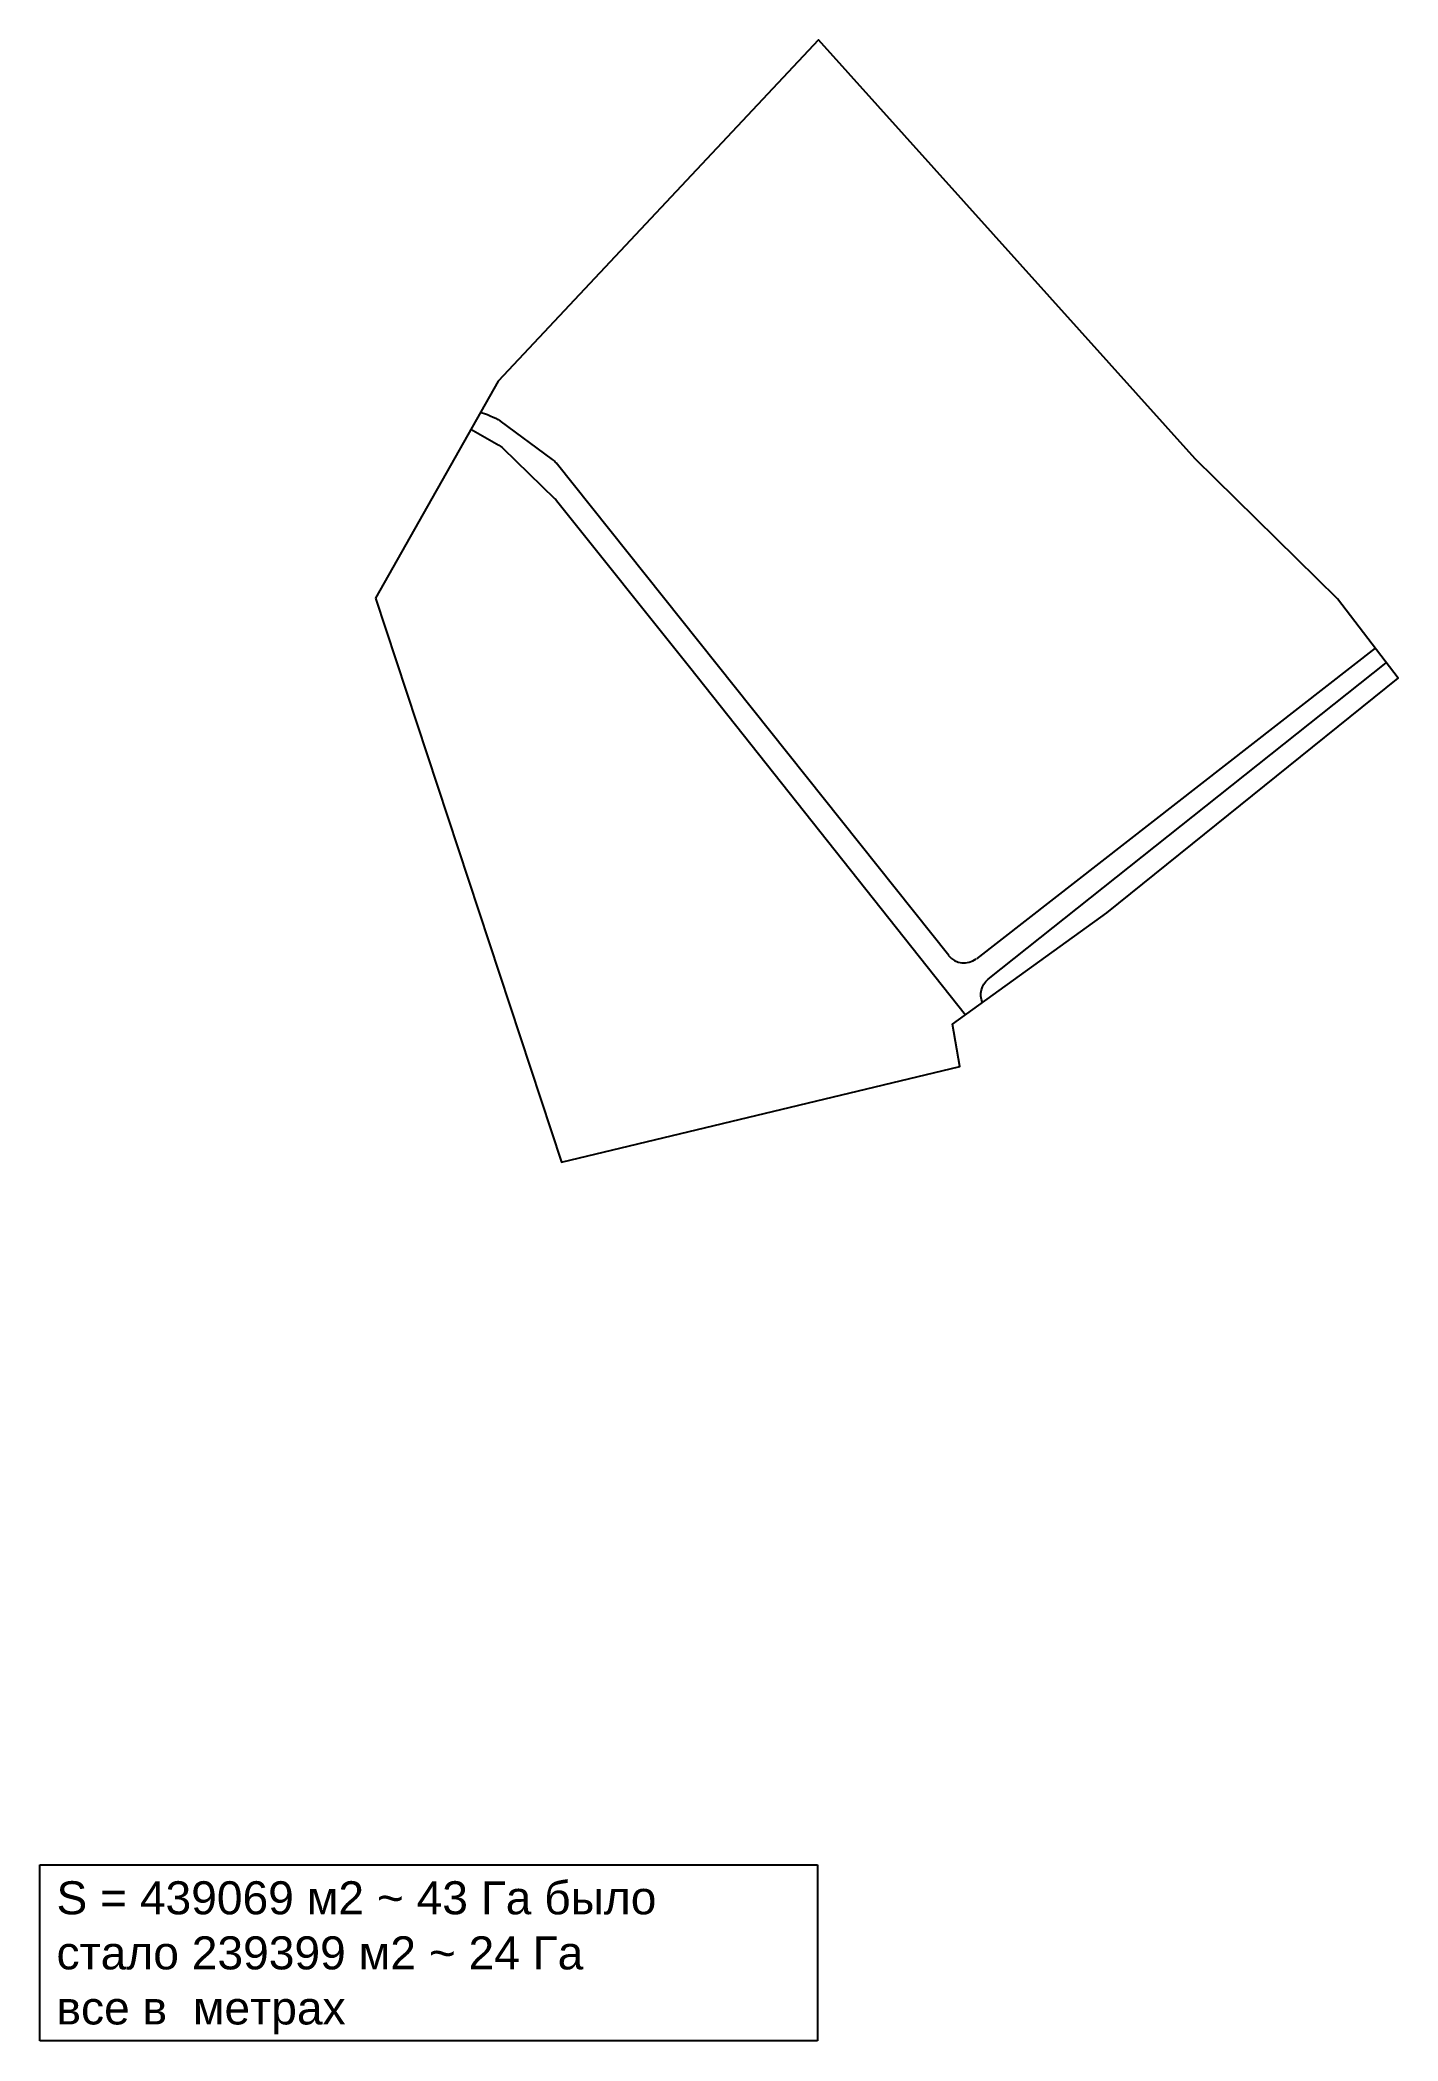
# Model space of a CAD drawing. Header units: millimetres. Extents: x -932 to -109, y -883 to 328.
import ezdxf

# ---------------------------------------------------------------- set-up
doc = ezdxf.new("R2010")
doc.units = ezdxf.units.MM
doc.header["$MEASUREMENT"] = 0
doc.layers.add('дорога', color=7, linetype='Continuous', true_color=0x737373)
doc.styles.get("Standard").update_dxf_attribs({"font": 'arial.ttf'})

msp = doc.modelspace()

# ---------------------------------------------------------------- linework, layer by layer
at = {"color": 7}
msp.add_lwpolyline([(-728.5, -10.1), (-615.8, -351.4), (-374.7, -293.5), (-379.2, -268), (-285.7, -200.6), (-109.4, -58.4), (-146, -10.5), (-232.3, 74.3), (-460.2, 327.9), (-654.3, 121.3)], close=True, dxfattribs=at)
at = {"layer": 'дорога', "color": 7}
for p, q in [((-621.4, 74), (-653, 97.4)), ((-381.4, -226.4), (-619.1, 71.8)), ((-123.2, -40.4), (-364.7, -228.4))]:
    msp.add_line(p, q, dxfattribs=at)
for points in [[(-670.8, 92.2), (-653.8, 82.6, -0.06417), (-651.3, 80.7), (-619.9, 50.2, -0.031529), (-618.9, 49.1), (-538.4, -51.6, -0.000823), (-538.4, -51.6), (-371.2, -262.3)], [(-361, -254.9, -0.340312), (-357.5, -240.7), (-116.6, -49.1)]]:
    msp.add_lwpolyline(points, format="xyb", dxfattribs=at)
for centre, start, end in [((-628.5, 64.3), 38.5538, 53.5715), ((-372.1, -218.9), 218.5538, 307.8939)]:
    msp.add_arc(centre, 12, start, end, dxfattribs=at)
msp.add_open_spline([(-664.9, 102.6), (-662.5, 101.8), (-655.5, 99.2), (-653, 97.4)], degree=3, dxfattribs=at)

# ---------------------------------------------------------------- texts
at = {"color": 0, "insert": (-921.6, -786.8), "char_height": 20, "attachment_point": 1, "bg_fill": 16, "box_fill_scale": 1.5, "bg_fill_color": 256, "bg_fill_transparency": 0}
msp.add_mtext_dynamic_manual_height_columns('S = 439069 м2 ~ 43 Га было\\Pстало 239399 м2 ~ 24 Га\\Pвсе в  метрах', width=450.717, gutter_width=1, heights=[0], dxfattribs=at)
at = {"color": 18, "insert": (-818, -806.8), "char_height": 0.2, "attachment_point": 1}
msp.add_mtext_dynamic_manual_height_columns('S = 439069 m2 ~ 43 Га', width=316.201, gutter_width=1, heights=[0], dxfattribs=at)

doc.saveas('drawing.dxf')
